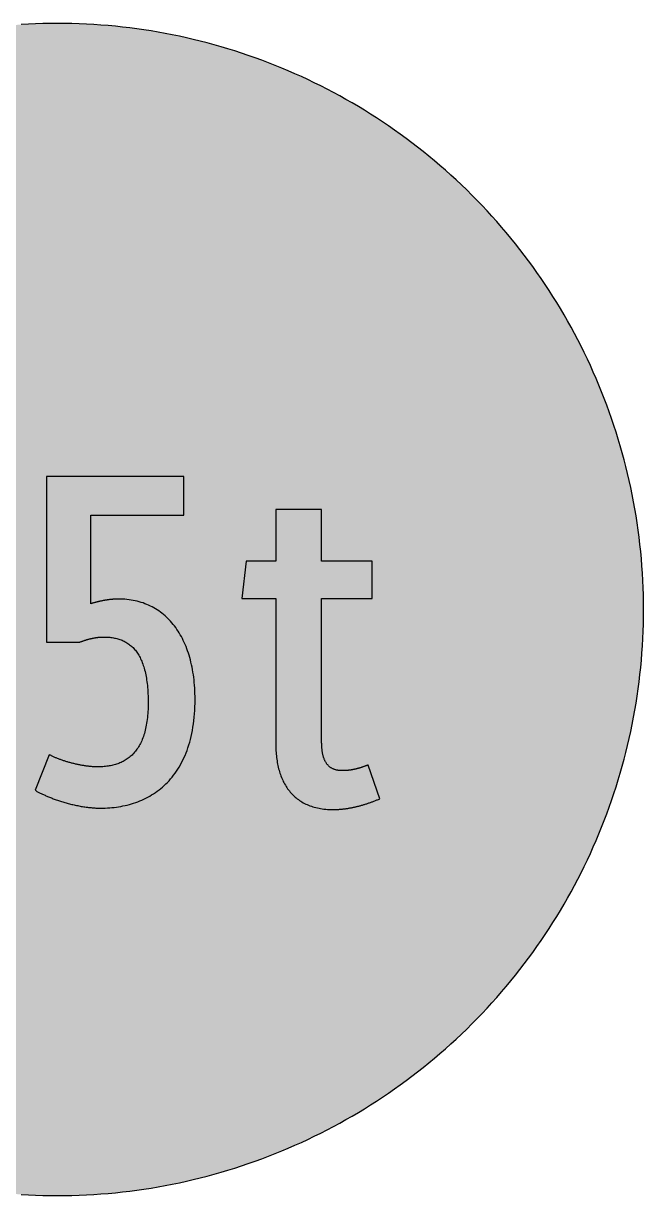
# Model space of a CAD drawing. Header units: millimetres. Extents: x 0 to 212, y 0 to 212.
# Drawn here: x 99.7 to 211.7, y 0.1 to 211.7 of the extents above; entities that cross this region are included whole.
import ezdxf

# ---------------------------------------------------------------- set-up
doc = ezdxf.new("R2010")
doc.units = ezdxf.units.MM

msp = doc.modelspace()

# ---------------------------------------------------------------- hatches: boundary and pattern name
for color, points in [(254, [(211.7189, 105.8869), (211.709, 107.2007), (211.6861, 108.5139), (211.6455, 109.8245), (211.5871, 111.1326), (211.5134, 112.4407), (211.4245, 113.7437), (211.3204, 115.0468), (211.201, 116.3447), (211.0638, 117.6426), (210.9114, 118.9355), (210.7413, 120.2258), (210.5584, 121.5136), (210.3577, 122.7988), (210.1418, 124.079), (209.9107, 125.3566), (209.6643, 126.6292), (209.4027, 127.8992), (209.1258, 129.1641), (208.8337, 130.4239), (208.5264, 131.6812), (208.2038, 132.936), (207.866, 134.1831), (207.5104, 135.4277), (207.1421, 136.6647), (206.7611, 137.8991), (206.3623, 139.1285), (205.9483, 140.3502), (205.5216, 141.5694), (205.0771, 142.781), (204.6199, 143.9901), (204.1474, 145.1915), (203.6623, 146.3853), (203.1619, 147.574), (202.6463, 148.7576), (202.1154, 149.9362), (201.5693, 151.1046), (201.0105, 152.2705), (200.439, 153.4262), (199.8523, 154.5768), (199.2503, 155.7198), (198.6356, 156.8577), (198.0057, 157.9855), (197.3605, 159.1081), (196.7052, 160.2232), (196.0321, 161.3281), (195.3489, 162.4279), (194.6504, 163.5176), (193.9366, 164.6022), (193.2102, 165.6766), (192.471, 166.7434), (191.7167, 167.8), (190.9521, 168.849), (190.1698, 169.8904), (189.3773, 170.9217), (188.5696, 171.9428), (187.7517, 172.9562), (186.9161, 173.9621), (186.0702, 174.9552), (185.2117, 175.9407), (184.338, 176.9161), (183.454, 177.8838), (182.5549, 178.8389), (181.643, 179.7837), (180.721, 180.7185), (179.7837, 181.643), (178.8389, 182.5549), (177.8838, 183.454), (176.9161, 184.338), (175.9407, 185.2117), (174.9552, 186.0702), (173.9621, 186.9161), (172.9562, 187.7492), (171.9428, 188.5696), (170.9217, 189.3773), (169.8904, 190.1698), (168.849, 190.9496), (167.8, 191.7167), (166.7408, 192.471), (165.6766, 193.2102), (164.6022, 193.9366), (163.5176, 194.6504), (162.4279, 195.3489), (161.3281, 196.0321), (160.2232, 196.7052), (159.1081, 197.3631), (157.9855, 198.0057), (156.8577, 198.6356), (155.7198, 199.2503), (154.5768, 199.8523), (153.4262, 200.439), (152.2705, 201.0131), (151.1046, 201.5719), (149.9362, 202.1154), (148.7576, 202.6463), (147.574, 203.1619), (146.3853, 203.6623), (145.1889, 204.15), (143.9875, 204.6199), (142.781, 205.0796), (141.5694, 205.5216), (140.3502, 205.9483), (139.1285, 206.3623), (137.8991, 206.7611), (136.6647, 207.1446), (135.4252, 207.5129), (134.1831, 207.866), (132.9334, 208.2038), (131.6812, 208.5264), (130.4239, 208.8337), (129.1641, 209.1284), (127.8966, 209.4052), (126.6292, 209.6668), (125.3541, 209.9132), (124.0765, 210.1444), (122.7963, 210.3603), (121.5136, 210.5584), (120.2258, 210.7438), (118.9355, 210.9114), (117.6401, 211.0638), (116.3447, 211.201), (115.0468, 211.3229), (113.7437, 211.4271), (112.4382, 211.516), (111.1326, 211.5896), (109.8245, 211.6455), (108.5113, 211.6861), (107.1982, 211.7115), (105.885, 211.7192), (104.5693, 211.7115), (103.2561, 211.6861), (101.9454, 211.6455), (100.6373, 211.5896), (99.3292, 211.516), (98.0262, 211.4271), (96.7232, 211.3229), (95.4253, 211.201), (94.1273, 211.0638), (92.8345, 210.9114), (91.5441, 210.7438), (90.2564, 210.5584), (88.9711, 210.3603), (87.691, 210.1444), (86.4133, 209.9132), (85.1408, 209.6668), (83.8708, 209.4052), (82.6059, 209.1284), (81.346, 208.8337), (80.0887, 208.5264), (78.834, 208.2038), (77.5868, 207.866), (76.3422, 207.5129), (75.1053, 207.1446), (73.8708, 206.7611), (72.6415, 206.3623), (71.4197, 205.9483), (70.2005, 205.5216), (68.9889, 205.0796), (67.7799, 204.6199), (66.5785, 204.15), (65.3847, 203.6623), (64.196, 203.1619), (63.0123, 202.6463), (61.8338, 202.1154), (60.6628, 201.5719), (59.4995, 201.0131), (58.3438, 200.439), (57.1932, 199.8523), (56.0502, 199.2503), (54.9123, 198.6356), (53.7845, 198.0057), (52.6618, 197.3631), (51.5468, 196.7052), (50.4419, 196.0321), (49.342, 195.3489), (48.2524, 194.6504), (47.1678, 193.9366), (46.0934, 193.2102), (45.0266, 192.471), (43.9699, 191.7167), (42.9209, 190.9496), (41.8795, 190.1698), (40.8483, 189.3773), (39.8272, 188.5696), (38.8137, 187.7492), (37.8079, 186.9161), (36.8148, 186.0702), (35.8292, 185.2117), (34.8539, 184.338), (33.8861, 183.454), (32.9311, 182.5549), (31.9862, 181.643), (31.049, 180.7185), (30.1269, 179.7837), (29.2151, 178.8389), (28.3159, 177.8838), (27.432, 176.9161), (26.5582, 175.9407), (25.6997, 174.9552), (24.8539, 173.9621), (24.0208, 172.9562), (23.2004, 171.9428), (22.3926, 170.9217), (21.6002, 169.8904), (20.8204, 168.849), (20.0533, 167.8), (19.2989, 166.7434), (18.5598, 165.6766), (17.8333, 164.6022), (17.1196, 163.5176), (16.4211, 162.4279), (15.7378, 161.3281), (15.0647, 160.2232), (14.4069, 159.1081), (13.7643, 157.9855), (13.1343, 156.8577), (12.5197, 155.7198), (11.9177, 154.5768), (11.3309, 153.4262), (10.7569, 152.2705), (10.1981, 151.1046), (9.6545, 149.9362), (9.1237, 148.7576), (8.6081, 147.574), (8.1077, 146.3853), (7.62, 145.1915), (7.1501, 143.9901), (6.6904, 142.781), (6.2484, 141.5694), (5.8217, 140.3502), (5.4077, 139.1285), (5.0089, 137.8991), (4.6253, 136.6647), (4.257, 135.4277), (3.904, 134.1831), (3.5662, 132.936), (3.2436, 131.6812), (2.9362, 130.4239), (2.6416, 129.1641), (2.3647, 127.8992), (2.1031, 126.6292), (1.8567, 125.3566), (1.6256, 124.079), (1.4097, 122.7988), (1.2116, 121.5136), (1.0262, 120.2258), (0.8585, 118.9355), (0.7061, 117.6426), (0.569, 116.3447), (0.447, 115.0468), (0.3429, 113.7437), (0.254, 112.4407), (0.1803, 111.1326), (0.1245, 109.8245), (0.0838, 108.5139), (0.0584, 107.2007), (0.0508, 105.885), (0.0584, 104.5718), (0.0838, 103.2586), (0.1245, 101.9454), (0.1803, 100.6373), (0.254, 99.3318), (0.3429, 98.0262), (0.447, 96.7232), (0.569, 95.4253), (0.7061, 94.1299), (0.8585, 92.8345), (1.0262, 91.5441), (1.2116, 90.2564), (1.4097, 88.9737), (1.6256, 87.6935), (1.8567, 86.4159), (2.1031, 85.1408), (2.3647, 83.8733), (2.6416, 82.6059), (2.9362, 81.346), (3.2436, 80.0887), (3.5662, 78.8365), (3.904, 77.5868), (4.257, 76.3448), (4.6253, 75.1053), (5.0089, 73.8708), (5.4077, 72.6415), (5.8217, 71.4197), (6.2484, 70.2005), (6.6904, 68.9889), (7.1501, 67.7824), (7.62, 66.581), (8.1077, 65.3847), (8.6081, 64.196), (9.1237, 63.0123), (9.6545, 61.8338), (10.1981, 60.6654), (10.7569, 59.4995), (11.3309, 58.3438), (11.9177, 57.1932), (12.5197, 56.0502), (13.1343, 54.9123), (13.7643, 53.7845), (14.4069, 52.6618), (15.0647, 51.5468), (15.7378, 50.4419), (16.4211, 49.342), (17.1196, 48.2524), (17.8333, 47.1678), (18.5598, 46.0934), (19.2989, 45.0291), (20.0533, 43.9699), (20.8204, 42.9209), (21.6002, 41.8795), (22.3926, 40.8483), (23.2004, 39.8272), (24.0208, 38.8137), (24.8539, 37.8079), (25.6997, 36.8148), (26.5582, 35.8292), (27.432, 34.8539), (28.3159, 33.8861), (29.2151, 32.9311), (30.1269, 31.9862), (31.049, 31.049), (31.9862, 30.1269), (32.9311, 29.2151), (33.8861, 28.3159), (34.8539, 27.432), (35.8292, 26.5582), (36.8148, 25.6997), (37.8079, 24.8539), (38.8137, 24.0182), (39.8272, 23.2004), (40.8483, 22.3926), (41.8795, 21.6002), (42.9209, 20.8178), (43.9699, 20.0533), (45.0266, 19.2989), (46.0934, 18.5598), (47.1678, 17.8333), (48.2524, 17.1196), (49.342, 16.4211), (50.4419, 15.7378), (51.5468, 15.0647), (52.6618, 14.4094), (53.7845, 13.7643), (54.9123, 13.1343), (56.0502, 12.5197), (57.1932, 11.9177), (58.3438, 11.3309), (59.4995, 10.7594), (60.6628, 10.2006), (61.8338, 9.6545), (63.0123, 9.1237), (64.196, 8.6081), (65.3847, 8.1077), (66.5785, 7.6225), (67.7799, 7.1501), (68.9889, 6.6929), (70.2005, 6.2484), (71.4197, 5.8217), (72.6415, 5.4077), (73.8708, 5.0089), (75.1053, 4.6279), (76.3422, 4.2596), (77.5868, 3.904), (78.834, 3.5662), (80.0887, 3.2436), (81.346, 2.9362), (82.6059, 2.6441), (83.8708, 2.3673), (85.1408, 2.1057), (86.4133, 1.8593), (87.691, 1.6281), (88.9711, 1.4122), (90.2564, 1.2116), (91.5441, 1.0287), (92.8345, 0.8585), (94.1273, 0.7061), (95.4253, 0.569), (96.7232, 0.4496), (98.0262, 0.3454), (99.3292, 0.2565), (100.6373, 0.1829), (101.9454, 0.1245), (103.2561, 0.0838), (104.5693, 0.061), (105.885, 0.0533), (107.1982, 0.061), (108.5113, 0.0838), (109.8245, 0.1245), (111.1326, 0.1829), (112.4382, 0.2565), (113.7437, 0.3454), (115.0468, 0.4496), (116.3447, 0.569), (117.6401, 0.7061), (118.9355, 0.8585), (120.2258, 1.0287), (121.5136, 1.2116), (122.7963, 1.4122), (124.0765, 1.6281), (125.3541, 1.8593), (126.6292, 2.1057), (127.8966, 2.3673), (129.1641, 2.6441), (130.4239, 2.9362), (131.6812, 3.2436), (132.9334, 3.5662), (134.1831, 3.904), (135.4252, 4.2596), (136.6647, 4.6279), (137.8991, 5.0089), (139.1285, 5.4077), (140.3502, 5.8217), (141.5694, 6.2484), (142.781, 6.6929), (143.9875, 7.1501), (145.1889, 7.6225), (146.3853, 8.1077), (147.574, 8.6081), (148.7576, 9.1237), (149.9362, 9.6545), (151.1046, 10.2006), (152.2705, 10.7594), (153.4262, 11.3309), (154.5768, 11.9177), (155.7198, 12.5197), (156.8577, 13.1343), (157.9855, 13.7643), (159.1081, 14.4094), (160.2232, 15.0647), (161.3281, 15.7378), (162.4279, 16.4211), (163.5176, 17.1196), (164.6022, 17.8333), (165.6766, 18.5598), (166.7408, 19.2989), (167.8, 20.0533), (168.849, 20.8178), (169.8904, 21.6002), (170.9217, 22.3926), (171.9428, 23.2004), (172.9562, 24.0182), (173.9621, 24.8539), (174.9552, 25.6997), (175.9407, 26.5582), (176.9161, 27.432), (177.8838, 28.3159), (178.8389, 29.2151), (179.7837, 30.1269), (180.721, 31.049), (181.643, 31.9862), (182.5549, 32.9311), (183.454, 33.8861), (184.338, 34.8539), (185.2117, 35.8292), (186.0702, 36.8148), (186.9161, 37.8079), (187.7517, 38.8137), (188.5696, 39.8272), (189.3773, 40.8483), (190.1698, 41.8795), (190.9521, 42.9209), (191.7167, 43.9699), (192.471, 45.0291), (193.2102, 46.0934), (193.9366, 47.1678), (194.6504, 48.2524), (195.3489, 49.342), (196.0321, 50.4419), (196.7052, 51.5468), (197.3605, 52.6618), (198.0057, 53.7845), (198.6356, 54.9123), (199.2503, 56.0502), (199.8523, 57.1932), (200.439, 58.3438), (201.0105, 59.4995), (201.5693, 60.6654), (202.1154, 61.8338), (202.6463, 63.0123), (203.1619, 64.196), (203.6623, 65.3847), (204.1474, 66.581), (204.6199, 67.7824), (205.0771, 68.9889), (205.5216, 70.2005), (205.9483, 71.4197), (206.3623, 72.6415), (206.7611, 73.8708), (207.1421, 75.1053), (207.5104, 76.3448), (207.866, 77.5868), (208.2038, 78.8365), (208.5264, 80.0887), (208.8337, 81.346), (209.1258, 82.6059), (209.4027, 83.8733), (209.6643, 85.1408), (209.9107, 86.4159), (210.1418, 87.6935), (210.3577, 88.9737), (210.5584, 90.2564), (210.7413, 91.5441), (210.9114, 92.8345), (211.0638, 94.1299), (211.201, 95.4253), (211.3204, 96.7232), (211.4245, 98.0262), (211.5134, 99.3318), (211.5871, 100.6373), (211.6455, 101.9454), (211.6861, 103.2586), (211.709, 104.5718), (211.7166, 105.885)]), (59, [(128.7046, 122.9332), (128.7046, 129.8758), (103.8973, 129.8758), (103.8973, 99.9874), (109.9083, 99.9874), (109.9871, 100.0176), (110.0658, 100.0481), (110.1446, 100.0785), (110.2233, 100.109), (110.2995, 100.137), (110.3782, 100.1649), (110.457, 100.1928), (110.5332, 100.2208), (110.6119, 100.2487), (110.6881, 100.2741), (110.7643, 100.2995), (110.8405, 100.3249), (110.9167, 100.3478), (110.9904, 100.3732), (111.0666, 100.396), (111.1402, 100.4189), (111.2164, 100.4392), (111.2901, 100.4621), (111.3638, 100.4824), (111.4374, 100.5027), (111.5111, 100.523), (111.5822, 100.5408), (111.6559, 100.5611), (111.727, 100.5789), (111.7981, 100.5967), (111.8692, 100.6145), (111.9403, 100.6297), (112.0115, 100.6475), (112.08, 100.6627), (112.1512, 100.678), (112.2197, 100.6932), (112.2883, 100.7059), (112.3569, 100.7212), (112.4229, 100.7339), (112.4915, 100.7466), (112.5576, 100.7567), (112.6236, 100.7694), (112.6896, 100.7796), (112.7557, 100.7923), (112.8217, 100.8024), (112.8852, 100.8126), (112.9487, 100.8202), (113.0122, 100.8304), (113.0757, 100.838), (113.1392, 100.8456), (113.2002, 100.8532), (113.2611, 100.8609), (113.3246, 100.8685), (113.3831, 100.8736), (113.444, 100.8786), (113.5024, 100.8863), (113.5634, 100.8888), (113.6193, 100.8939), (113.6777, 100.899), (113.7361, 100.9015), (113.792, 100.9066), (113.8479, 100.9091), (113.9038, 100.9117), (113.9596, 100.9142), (114.013, 100.9142), (114.0663, 100.9167), (114.1197, 100.9167), (114.173, 100.9167), (114.2238, 100.9167), (114.4524, 100.9167), (114.6785, 100.9091), (114.902, 100.899), (115.123, 100.8837), (115.3414, 100.8634), (115.5573, 100.8405), (115.7707, 100.8101), (115.9789, 100.777), (116.1872, 100.7389), (116.3904, 100.6958), (116.5911, 100.6475), (116.7892, 100.5942), (116.9848, 100.5357), (117.1778, 100.4697), (117.3658, 100.4011), (117.5537, 100.3275), (117.7366, 100.2487), (117.917, 100.1624), (118.0922, 100.0735), (118.2649, 99.9769), (118.4377, 99.8753), (118.6028, 99.7661), (118.7679, 99.6544), (118.9279, 99.5324), (119.0854, 99.408), (119.2378, 99.2759), (119.3876, 99.1387), (119.5349, 98.9965), (119.6797, 98.8441), (119.8194, 98.6892), (119.954, 98.5266), (120.0887, 98.3564), (120.2182, 98.1812), (120.3427, 97.9983), (120.4646, 97.8078), (120.5814, 97.6122), (120.6983, 97.409), (120.8075, 97.2007), (120.9142, 96.9823), (121.0183, 96.7588), (121.1174, 96.5276), (121.2113, 96.2889), (121.3053, 96.0425), (121.3917, 95.791), (121.4755, 95.5294), (121.5542, 95.2627), (121.6304, 94.9858), (121.7016, 94.7039), (121.7701, 94.4118), (121.8336, 94.1121), (121.8921, 93.8073), (121.9454, 93.4923), (121.9962, 93.1672), (122.0445, 92.837), (122.0851, 92.4992), (122.1232, 92.1512), (122.1562, 91.7956), (122.1867, 91.4298), (122.2121, 91.059), (122.2324, 90.678), (122.2477, 90.2868), (122.2578, 89.8881), (122.2654, 89.4817), (122.268, 89.0651), (122.2654, 88.6536), (122.2578, 88.2498), (122.2426, 87.8561), (122.2223, 87.47), (122.1969, 87.0941), (122.1664, 86.7258), (122.1308, 86.3651), (122.0902, 86.0146), (122.0445, 85.6717), (121.9937, 85.3364), (121.9352, 85.0113), (121.8743, 84.6938), (121.8082, 84.3839), (121.7346, 84.0816), (121.6584, 83.787), (121.5771, 83.5025), (121.4907, 83.2231), (121.3993, 82.9539), (121.3053, 82.6897), (121.2037, 82.4357), (121.0996, 82.1868), (120.9904, 81.9455), (120.8761, 81.7143), (120.7592, 81.4883), (120.6373, 81.2698), (120.5103, 81.0565), (120.3782, 80.8533), (120.2436, 80.6552), (120.1064, 80.4647), (119.9617, 80.2792), (119.8143, 80.1014), (119.6645, 79.9313), (119.5095, 79.7662), (119.3521, 79.6087), (119.1895, 79.4563), (119.0244, 79.3115), (118.8542, 79.1718), (118.6815, 79.0397), (118.5037, 78.9127), (118.3234, 78.7908), (118.1405, 78.6765), (117.9551, 78.5673), (117.7646, 78.4631), (117.5715, 78.3641), (117.3734, 78.2726), (117.1753, 78.1863), (116.9721, 78.1025), (116.7663, 78.0263), (116.5581, 77.9551), (116.3472, 77.8891), (116.1339, 77.8281), (115.918, 77.7723), (115.697, 77.7215), (115.476, 77.6757), (115.25, 77.6351), (115.0239, 77.5995), (114.7953, 77.5665), (114.5616, 77.5386), (114.3279, 77.5157), (114.0917, 77.4979), (113.853, 77.4827), (113.6117, 77.4725), (113.3678, 77.4675), (113.124, 77.4649), (112.9944, 77.4649), (112.8649, 77.4675), (112.7354, 77.4725), (112.6033, 77.4776), (112.4687, 77.4827), (112.334, 77.4903), (112.1994, 77.5005), (112.0623, 77.5106), (111.9226, 77.5233), (111.7829, 77.536), (111.6432, 77.5513), (111.5009, 77.5665), (111.3587, 77.5843), (111.2164, 77.6021), (111.0717, 77.6224), (110.9269, 77.6427), (110.7821, 77.663), (110.6373, 77.6884), (110.49, 77.7113), (110.3427, 77.7367), (110.1979, 77.7621), (110.0506, 77.79), (109.9007, 77.8205), (109.7534, 77.8485), (109.6061, 77.8789), (109.4588, 77.912), (109.3114, 77.945), (109.1616, 77.978), (109.0143, 78.0136), (108.8669, 78.0466), (108.7196, 78.0847), (108.5723, 78.1202), (108.4275, 78.1609), (108.2802, 78.199), (108.1354, 78.2396), (107.9881, 78.2803), (107.8459, 78.3209), (107.7011, 78.3615), (107.5588, 78.4047), (107.4166, 78.4504), (107.2744, 78.4936), (107.1347, 78.5393), (106.995, 78.5851), (106.8553, 78.6308), (106.7181, 78.679), (106.5809, 78.7248), (106.4463, 78.773), (106.3142, 78.8238), (106.1822, 78.8721), (106.0501, 78.9229), (105.9205, 78.9737), (105.7935, 79.0245), (105.6665, 79.0753), (105.5421, 79.1261), (105.4202, 79.1794), (105.2982, 79.2328), (105.1789, 79.2861), (105.062, 79.3394), (104.9477, 79.3928), (104.8334, 79.4461), (104.7242, 79.502), (104.615, 79.5553), (104.5083, 79.6112), (104.4042, 79.6671), (101.8646, 73.2328), (101.9658, 73.1723), (102.0699, 73.1114), (102.1791, 73.0479), (102.2934, 72.9869), (102.4128, 72.9234), (102.5347, 72.8599), (102.6592, 72.7939), (102.7887, 72.7278), (102.9233, 72.6643), (103.0605, 72.5957), (103.2002, 72.5297), (103.345, 72.4637), (103.4923, 72.3951), (103.6422, 72.329), (103.7971, 72.2605), (103.9546, 72.1944), (104.1146, 72.1258), (104.2772, 72.0573), (104.4423, 71.9912), (104.6124, 71.9226), (104.7852, 71.8566), (104.9604, 71.788), (105.1357, 71.722), (105.316, 71.6559), (105.4989, 71.5899), (105.6843, 71.5239), (105.8697, 71.4604), (106.0602, 71.3969), (106.2507, 71.3334), (106.4438, 71.2699), (106.6394, 71.2089), (106.8375, 71.1479), (107.0381, 71.087), (107.2388, 71.0286), (107.442, 70.9701), (107.6452, 70.9143), (107.8509, 70.8584), (108.0592, 70.8025), (108.2675, 70.7492), (108.4783, 70.6984), (108.6891, 70.6476), (108.9025, 70.5993), (109.1159, 70.551), (109.3318, 70.5053), (109.5477, 70.4621), (109.7636, 70.419), (109.9795, 70.3783), (110.1979, 70.3402), (110.4163, 70.3021), (110.6348, 70.2666), (110.8558, 70.2335), (111.0767, 70.2031), (111.2952, 70.1751), (111.5162, 70.1472), (111.7371, 70.1243), (111.9581, 70.1015), (112.1791, 70.0811), (112.4001, 70.0634), (112.6211, 70.0507), (112.8395, 70.038), (113.0605, 70.0278), (113.2789, 70.0202), (113.4999, 70.0176), (113.7183, 70.0151), (114.1222, 70.0202), (114.5261, 70.0303), (114.9299, 70.0481), (115.3312, 70.0761), (115.7326, 70.1091), (116.1339, 70.1523), (116.5301, 70.2031), (116.9289, 70.2615), (117.3226, 70.3301), (117.7163, 70.4037), (118.1075, 70.4875), (118.4935, 70.579), (118.8796, 70.6806), (119.2632, 70.7898), (119.6442, 70.9092), (120.0201, 71.0362), (120.3935, 71.1733), (120.7618, 71.3181), (121.1301, 71.4731), (121.4907, 71.6382), (121.8489, 71.8109), (122.2019, 71.9938), (122.5525, 72.1868), (122.8979, 72.39), (123.2357, 72.6034), (123.571, 72.8243), (123.9012, 73.058), (124.2263, 73.3019), (124.5438, 73.5533), (124.8562, 73.8175), (125.1636, 74.0918), (125.4633, 74.3763), (125.7579, 74.6709), (126.0475, 74.9757), (126.3269, 75.2932), (126.6012, 75.6209), (126.8705, 75.9587), (127.1295, 76.3092), (127.3835, 76.6699), (127.6274, 77.0433), (127.8636, 77.4268), (128.0947, 77.8231), (128.3157, 78.2295), (128.5265, 78.6486), (128.7323, 79.0804), (128.9253, 79.5223), (129.1133, 79.977), (129.2911, 80.4443), (129.4587, 80.9244), (129.6162, 81.4172), (129.7661, 81.9201), (129.9032, 82.4382), (130.0328, 82.9666), (130.1521, 83.5101), (130.2588, 84.0638), (130.3579, 84.6328), (130.4442, 85.2145), (130.5204, 85.8088), (130.5839, 86.4159), (130.6373, 87.0382), (130.6805, 87.6732), (130.7109, 88.3209), (130.7287, 88.9813), (130.7338, 89.6569), (130.7313, 90.1776), (130.7186, 90.6932), (130.7008, 91.2012), (130.6728, 91.7042), (130.6398, 92.1995), (130.5966, 92.6871), (130.5484, 93.1697), (130.4925, 93.6447), (130.429, 94.1146), (130.3579, 94.5769), (130.2791, 95.0316), (130.1928, 95.4811), (130.1013, 95.9206), (129.9997, 96.3549), (129.8931, 96.7842), (129.7788, 97.2033), (129.6594, 97.6173), (129.5298, 98.0237), (129.3952, 98.4199), (129.253, 98.8111), (129.1057, 99.1972), (128.9507, 99.5731), (128.7882, 99.9414), (128.618, 100.3021), (128.4427, 100.6551), (128.2598, 101.0006), (128.0719, 101.3384), (127.8763, 101.6686), (127.6756, 101.9912), (127.4674, 102.3036), (127.2515, 102.6109), (127.0305, 102.9081), (126.8044, 103.1977), (126.5707, 103.4796), (126.3294, 103.7514), (126.0831, 104.0155), (125.8316, 104.2721), (125.5725, 104.521), (125.3084, 104.7598), (125.0391, 104.9909), (124.7623, 105.2119), (124.4803, 105.4252), (124.1908, 105.6284), (123.8961, 105.824), (123.5964, 106.012), (123.2916, 106.1898), (122.9792, 106.3574), (122.6617, 106.5174), (122.3391, 106.6673), (122.0114, 106.807), (121.6762, 106.9391), (121.3383, 107.061), (120.9929, 107.1753), (120.6424, 107.2769), (120.2868, 107.3709), (119.9261, 107.4572), (119.5603, 107.5309), (119.187, 107.5944), (118.811, 107.6503), (118.4275, 107.696), (118.0414, 107.7316), (117.6503, 107.757), (117.2515, 107.7722), (116.8502, 107.7773), (116.7841, 107.7747), (116.7206, 107.7747), (116.6546, 107.7747), (116.5885, 107.7722), (116.52, 107.7697), (116.4514, 107.7671), (116.3828, 107.7646), (116.3117, 107.7595), (116.2406, 107.757), (116.1694, 107.7519), (116.0958, 107.7468), (116.0247, 107.7417), (115.951, 107.7366), (115.8748, 107.729), (115.8011, 107.7214), (115.7249, 107.7163), (115.6487, 107.7087), (115.5725, 107.6985), (115.4938, 107.6909), (115.4176, 107.6833), (115.3389, 107.6731), (115.2601, 107.663), (115.1814, 107.6528), (115.1026, 107.6427), (115.0214, 107.63), (114.9426, 107.6198), (114.8613, 107.6071), (114.7826, 107.5969), (114.7013, 107.5842), (114.62, 107.569), (114.5388, 107.5563), (114.4575, 107.5436), (114.3762, 107.5284), (114.2949, 107.5157), (114.2136, 107.5004), (114.1324, 107.4852), (114.0485, 107.4699), (113.9673, 107.4522), (113.886, 107.4369), (113.8047, 107.4191), (113.7234, 107.4039), (113.6421, 107.3861), (113.5609, 107.3683), (113.4796, 107.3506), (113.3983, 107.3328), (113.3196, 107.315), (113.2383, 107.2947), (113.157, 107.2769), (113.0783, 107.2566), (112.9995, 107.2363), (112.9208, 107.2159), (112.842, 107.1956), (112.7633, 107.1753), (112.6846, 107.155), (112.6084, 107.1321), (112.5322, 107.1118), (112.456, 107.0889), (112.3798, 107.0661), (112.3036, 107.0458), (112.2299, 107.0229), (112.1562, 107), (112.0826, 106.9772), (112.0089, 106.9518), (111.9378, 106.9289), (111.9396, 122.9332)]), (59, [(145.2989, 81.6155), (145.3007, 81.2952), (145.3058, 80.9777), (145.3185, 80.6628), (145.3337, 80.3504), (145.3566, 80.043), (145.382, 79.7357), (145.4125, 79.4334), (145.4455, 79.1362), (145.4861, 78.8391), (145.5318, 78.547), (145.5801, 78.2599), (145.6334, 77.9729), (145.6944, 77.691), (145.7579, 77.4141), (145.8265, 77.1398), (145.9001, 76.868), (145.9789, 76.6013), (146.0627, 76.3397), (146.1491, 76.0806), (146.243, 75.8266), (146.3421, 75.5752), (146.4462, 75.3288), (146.5555, 75.0875), (146.6672, 74.8487), (146.7866, 74.6176), (146.9111, 74.389), (147.0406, 74.1629), (147.1752, 73.9445), (147.3149, 73.7286), (147.4572, 73.5203), (147.607, 73.3146), (147.7645, 73.1164), (147.9245, 72.9209), (148.0896, 72.7304), (148.2598, 72.5449), (148.4376, 72.3671), (148.6179, 72.1919), (148.8059, 72.0242), (148.9989, 71.8591), (149.1945, 71.7017), (149.4003, 71.5493), (149.6085, 71.4045), (149.8219, 71.2622), (150.0429, 71.1276), (150.2664, 70.9981), (150.4975, 70.8762), (150.7338, 70.7593), (150.9776, 70.6476), (151.224, 70.5434), (151.478, 70.4444), (151.7371, 70.3529), (152.0012, 70.2666), (152.2705, 70.1878), (152.5473, 70.1142), (152.8293, 70.0481), (153.1163, 69.9872), (153.4084, 69.9364), (153.7081, 69.8881), (154.0129, 69.85), (154.3253, 69.817), (154.6403, 69.7916), (154.9629, 69.7738), (155.2905, 69.7636), (155.6258, 69.7611), (155.7604, 69.7611), (155.895, 69.7636), (156.0297, 69.7662), (156.1643, 69.7687), (156.2989, 69.7738), (156.4335, 69.7789), (156.5681, 69.7865), (156.7028, 69.7941), (156.8374, 69.8043), (156.9695, 69.8144), (157.1041, 69.8271), (157.2387, 69.8373), (157.3708, 69.8525), (157.5054, 69.8652), (157.6375, 69.8805), (157.7721, 69.8983), (157.9042, 69.916), (158.0363, 69.9338), (158.1709, 69.9516), (158.303, 69.9719), (158.435, 69.9948), (158.5697, 70.0176), (158.7017, 70.0405), (158.8338, 70.0634), (158.9659, 70.0888), (159.098, 70.1142), (159.2326, 70.1421), (159.3647, 70.17), (159.4968, 70.198), (159.6288, 70.2285), (159.7609, 70.2589), (159.893, 70.2894), (160.0251, 70.3224), (160.1546, 70.3555), (160.2867, 70.3885), (160.4188, 70.424), (160.5509, 70.4596), (160.6829, 70.4952), (160.815, 70.5333), (160.9446, 70.5714), (161.0766, 70.6095), (161.2087, 70.6501), (161.3408, 70.6882), (161.4703, 70.7314), (161.6024, 70.772), (161.7345, 70.8152), (161.864, 70.8584), (161.9961, 70.9041), (162.1282, 70.9473), (162.2577, 70.993), (162.3898, 71.0413), (162.5219, 71.087), (162.6514, 71.1352), (162.7835, 71.1835), (162.9131, 71.2343), (163.0451, 71.2826), (163.1772, 71.3334), (163.3068, 71.3867), (163.4388, 71.4375), (163.5684, 71.4908), (163.7005, 71.5442), (163.83, 71.5975), (163.9621, 71.6534), (164.0916, 71.7067), (161.9772, 77.8051), (161.8844, 77.7697), (161.7955, 77.7342), (161.7066, 77.7011), (161.6177, 77.6681), (161.5313, 77.6351), (161.4449, 77.6021), (161.3611, 77.5716), (161.2748, 77.5411), (161.1935, 77.5106), (161.1097, 77.4827), (161.0284, 77.4548), (160.9471, 77.4268), (160.8658, 77.4014), (160.7871, 77.3735), (160.7083, 77.3481), (160.6296, 77.3227), (160.5509, 77.2998), (160.4747, 77.277), (160.3985, 77.2541), (160.3223, 77.2312), (160.2486, 77.2084), (160.1749, 77.1881), (160.1013, 77.1677), (160.0276, 77.1474), (159.954, 77.1296), (159.8828, 77.1093), (159.8092, 77.0915), (159.7381, 77.0738), (159.6669, 77.0585), (159.5984, 77.0407), (159.5272, 77.0255), (159.4587, 77.0103), (159.3875, 76.995), (159.319, 76.9823), (159.2504, 76.9671), (159.1818, 76.9544), (159.1158, 76.9417), (159.0472, 76.9315), (158.9786, 76.9188), (158.9126, 76.9087), (158.8465, 76.8985), (158.7779, 76.8883), (158.7119, 76.8782), (158.6459, 76.8706), (158.5798, 76.8629), (158.5138, 76.8553), (158.4477, 76.8477), (158.3817, 76.8401), (158.3157, 76.8325), (158.2496, 76.8274), (158.1836, 76.8223), (158.1175, 76.8172), (158.0515, 76.8121), (157.9855, 76.8071), (157.9194, 76.8045), (157.8534, 76.7994), (157.7873, 76.7969), (157.7213, 76.7944), (157.6553, 76.7918), (157.5867, 76.7918), (157.5206, 76.7893), (157.4546, 76.7893), (157.386, 76.7893), (157.32, 76.7893), (157.193, 76.7893), (157.0711, 76.7944), (156.9491, 76.7994), (156.8323, 76.8096), (156.7155, 76.8223), (156.6012, 76.8375), (156.4894, 76.8553), (156.3827, 76.8756), (156.276, 76.8985), (156.1719, 76.9239), (156.0703, 76.9518), (155.9687, 76.9823), (155.8722, 77.0153), (155.7782, 77.0509), (155.6842, 77.089), (155.5953, 77.1296), (155.5064, 77.1754), (155.4201, 77.2211), (155.3362, 77.2693), (155.255, 77.3201), (155.1762, 77.3735), (155.0975, 77.4319), (155.0238, 77.4903), (154.9502, 77.5513), (154.879, 77.6148), (154.8105, 77.6808), (154.7444, 77.7494), (154.6809, 77.8231), (154.6174, 77.8967), (154.5565, 77.9729), (154.498, 78.0517), (154.4422, 78.1329), (154.3863, 78.2142), (154.3355, 78.3006), (154.2847, 78.3895), (154.2339, 78.4809), (154.1882, 78.5724), (154.1424, 78.6689), (154.0993, 78.7679), (154.0586, 78.867), (154.0205, 78.9686), (153.9824, 79.0753), (153.9469, 79.182), (153.9138, 79.2912), (153.8808, 79.4029), (153.8503, 79.5172), (153.8224, 79.6341), (153.797, 79.7509), (153.7716, 79.8728), (153.7487, 79.9973), (153.7259, 80.1218), (153.7056, 80.2488), (153.6878, 80.3783), (153.6725, 80.5104), (153.6573, 80.645), (153.6446, 80.7822), (153.6319, 80.9219), (153.6217, 81.0616), (153.6141, 81.2038), (153.6065, 81.3486), (153.6014, 81.4959), (153.5989, 81.6458), (153.5963, 81.7982), (153.5938, 81.9506), (153.5963, 107.8615), (162.741, 107.8615), (162.741, 114.6344), (153.5963, 114.6344), (153.5963, 123.9488), (145.2989, 123.9488), (145.2989, 114.6344), (139.9646, 114.6344), (139.2026, 107.8615), (145.2989, 107.8615)])]:
    msp.add_hatch(color=color).paths.add_polyline_path(points)

# ---------------------------------------------------------------- linework, layer by layer
at = {"color": 254}
for points in [[(211.7189, 105.8869), (211.709, 107.2007), (211.6861, 108.5139), (211.6455, 109.8245), (211.5871, 111.1326), (211.5134, 112.4407), (211.4245, 113.7437), (211.3204, 115.0468), (211.201, 116.3447), (211.0638, 117.6426), (210.9114, 118.9355), (210.7413, 120.2258), (210.5584, 121.5136), (210.3577, 122.7988), (210.1418, 124.079), (209.9107, 125.3566), (209.6643, 126.6292), (209.4027, 127.8992), (209.1258, 129.1641), (208.8337, 130.4239), (208.5264, 131.6812), (208.2038, 132.936), (207.866, 134.1831), (207.5104, 135.4277), (207.1421, 136.6647), (206.7611, 137.8991), (206.3623, 139.1285), (205.9483, 140.3502), (205.5216, 141.5694), (205.0771, 142.781), (204.6199, 143.9901), (204.1474, 145.1915), (203.6623, 146.3853), (203.1619, 147.574), (202.6463, 148.7576), (202.1154, 149.9362), (201.5693, 151.1046), (201.0105, 152.2705), (200.439, 153.4262), (199.8523, 154.5768), (199.2503, 155.7198), (198.6356, 156.8577), (198.0057, 157.9855), (197.3605, 159.1081), (196.7052, 160.2232), (196.0321, 161.3281), (195.3489, 162.4279), (194.6504, 163.5176), (193.9366, 164.6022), (193.2102, 165.6766), (192.471, 166.7434), (191.7167, 167.8), (190.9521, 168.849), (190.1698, 169.8904), (189.3773, 170.9217), (188.5696, 171.9428), (187.7517, 172.9562), (186.9161, 173.9621), (186.0702, 174.9552), (185.2117, 175.9407), (184.338, 176.9161), (183.454, 177.8838), (182.5549, 178.8389), (181.643, 179.7837), (180.721, 180.7185), (179.7837, 181.643), (178.8389, 182.5549), (177.8838, 183.454), (176.9161, 184.338), (175.9407, 185.2117), (174.9552, 186.0702), (173.9621, 186.9161), (172.9562, 187.7492), (171.9428, 188.5696), (170.9217, 189.3773), (169.8904, 190.1698), (168.849, 190.9496), (167.8, 191.7167), (166.7408, 192.471), (165.6766, 193.2102), (164.6022, 193.9366), (163.5176, 194.6504), (162.4279, 195.3489), (161.3281, 196.0321), (160.2232, 196.7052), (159.1081, 197.3631), (157.9855, 198.0057), (156.8577, 198.6356), (155.7198, 199.2503), (154.5768, 199.8523), (153.4262, 200.439), (152.2705, 201.0131), (151.1046, 201.5719), (149.9362, 202.1154), (148.7576, 202.6463), (147.574, 203.1619), (146.3853, 203.6623), (145.1889, 204.15), (143.9875, 204.6199), (142.781, 205.0796), (141.5694, 205.5216), (140.3502, 205.9483), (139.1285, 206.3623), (137.8991, 206.7611), (136.6647, 207.1446), (135.4252, 207.5129), (134.1831, 207.866), (132.9334, 208.2038), (131.6812, 208.5264), (130.4239, 208.8337), (129.1641, 209.1284), (127.8966, 209.4052), (126.6292, 209.6668), (125.3541, 209.9132), (124.0765, 210.1444), (122.7963, 210.3603), (121.5136, 210.5584), (120.2258, 210.7438), (118.9355, 210.9114), (117.6401, 211.0638), (116.3447, 211.201), (115.0468, 211.3229), (113.7437, 211.4271), (112.4382, 211.516), (111.1326, 211.5896), (109.8245, 211.6455), (108.5113, 211.6861), (107.1982, 211.7115), (105.885, 211.7192), (104.5693, 211.7115), (103.2561, 211.6861), (101.9454, 211.6455), (100.6373, 211.5896), (99.3292, 211.516)], [(99.3292, 0.2565), (100.6373, 0.1829), (101.9454, 0.1245), (103.2561, 0.0838), (104.5693, 0.061), (105.885, 0.0533), (107.1982, 0.061), (108.5113, 0.0838), (109.8245, 0.1245), (111.1326, 0.1829), (112.4382, 0.2565), (113.7437, 0.3454), (115.0468, 0.4496), (116.3447, 0.569), (117.6401, 0.7061), (118.9355, 0.8585), (120.2258, 1.0287), (121.5136, 1.2116), (122.7963, 1.4122), (124.0765, 1.6281), (125.3541, 1.8593), (126.6292, 2.1057), (127.8966, 2.3673), (129.1641, 2.6441), (130.4239, 2.9362), (131.6812, 3.2436), (132.9334, 3.5662), (134.1831, 3.904), (135.4252, 4.2596), (136.6647, 4.6279), (137.8991, 5.0089), (139.1285, 5.4077), (140.3502, 5.8217), (141.5694, 6.2484), (142.781, 6.6929), (143.9875, 7.1501), (145.1889, 7.6225), (146.3853, 8.1077), (147.574, 8.6081), (148.7576, 9.1237), (149.9362, 9.6545), (151.1046, 10.2006), (152.2705, 10.7594), (153.4262, 11.3309), (154.5768, 11.9177), (155.7198, 12.5197), (156.8577, 13.1343), (157.9855, 13.7643), (159.1081, 14.4094), (160.2232, 15.0647), (161.3281, 15.7378), (162.4279, 16.4211), (163.5176, 17.1196), (164.6022, 17.8333), (165.6766, 18.5598), (166.7408, 19.2989), (167.8, 20.0533), (168.849, 20.8178), (169.8904, 21.6002), (170.9217, 22.3926), (171.9428, 23.2004), (172.9562, 24.0182), (173.9621, 24.8539), (174.9552, 25.6997), (175.9407, 26.5582), (176.9161, 27.432), (177.8838, 28.3159), (178.8389, 29.2151), (179.7837, 30.1269), (180.721, 31.049), (181.643, 31.9862), (182.5549, 32.9311), (183.454, 33.8861), (184.338, 34.8539), (185.2117, 35.8292), (186.0702, 36.8148), (186.9161, 37.8079), (187.7517, 38.8137), (188.5696, 39.8272), (189.3773, 40.8483), (190.1698, 41.8795), (190.9521, 42.9209), (191.7167, 43.9699), (192.471, 45.0291), (193.2102, 46.0934), (193.9366, 47.1678), (194.6504, 48.2524), (195.3489, 49.342), (196.0321, 50.4419), (196.7052, 51.5468), (197.3605, 52.6618), (198.0057, 53.7845), (198.6356, 54.9123), (199.2503, 56.0502), (199.8523, 57.1932), (200.439, 58.3438), (201.0105, 59.4995), (201.5693, 60.6654), (202.1154, 61.8338), (202.6463, 63.0123), (203.1619, 64.196), (203.6623, 65.3847), (204.1474, 66.581), (204.6199, 67.7824), (205.0771, 68.9889), (205.5216, 70.2005), (205.9483, 71.4197), (206.3623, 72.6415), (206.7611, 73.8708), (207.1421, 75.1053), (207.5104, 76.3448), (207.866, 77.5868), (208.2038, 78.8365), (208.5264, 80.0887), (208.8337, 81.346), (209.1258, 82.6059), (209.4027, 83.8733), (209.6643, 85.1408), (209.9107, 86.4159), (210.1418, 87.6935), (210.3577, 88.9737), (210.5584, 90.2564), (210.7413, 91.5441), (210.9114, 92.8345), (211.0638, 94.1299), (211.201, 95.4253), (211.3204, 96.7232), (211.4245, 98.0262), (211.5134, 99.3318), (211.5871, 100.6373), (211.6455, 101.9454), (211.6861, 103.2586), (211.709, 104.5718), (211.7166, 105.885), (211.7189, 105.8869)]]:
    msp.add_lwpolyline(points, dxfattribs=at)
at = {"color": 59}
for points in [[(128.7046, 122.9332), (128.7046, 129.8758), (103.8973, 129.8758), (103.8973, 99.9874), (109.9083, 99.9874), (109.9871, 100.0176), (110.0658, 100.0481), (110.1446, 100.0785), (110.2233, 100.109), (110.2995, 100.137), (110.3782, 100.1649), (110.457, 100.1928), (110.5332, 100.2208), (110.6119, 100.2487), (110.6881, 100.2741), (110.7643, 100.2995), (110.8405, 100.3249), (110.9167, 100.3478), (110.9904, 100.3732), (111.0666, 100.396), (111.1402, 100.4189), (111.2164, 100.4392), (111.2901, 100.4621), (111.3638, 100.4824), (111.4374, 100.5027), (111.5111, 100.523), (111.5822, 100.5408), (111.6559, 100.5611), (111.727, 100.5789), (111.7981, 100.5967), (111.8692, 100.6145), (111.9403, 100.6297), (112.0115, 100.6475), (112.08, 100.6627), (112.1512, 100.678), (112.2197, 100.6932), (112.2883, 100.7059), (112.3569, 100.7212), (112.4229, 100.7339), (112.4915, 100.7466), (112.5576, 100.7567), (112.6236, 100.7694), (112.6896, 100.7796), (112.7557, 100.7923), (112.8217, 100.8024), (112.8852, 100.8126), (112.9487, 100.8202), (113.0122, 100.8304), (113.0757, 100.838), (113.1392, 100.8456), (113.2002, 100.8532), (113.2611, 100.8609), (113.3246, 100.8685), (113.3831, 100.8736), (113.444, 100.8786), (113.5024, 100.8863), (113.5634, 100.8888), (113.6193, 100.8939), (113.6777, 100.899), (113.7361, 100.9015), (113.792, 100.9066), (113.8479, 100.9091), (113.9038, 100.9117), (113.9596, 100.9142), (114.013, 100.9142), (114.0663, 100.9167), (114.1197, 100.9167), (114.173, 100.9167), (114.2238, 100.9167), (114.4524, 100.9167), (114.6785, 100.9091), (114.902, 100.899), (115.123, 100.8837), (115.3414, 100.8634), (115.5573, 100.8405), (115.7707, 100.8101), (115.9789, 100.777), (116.1872, 100.7389), (116.3904, 100.6958), (116.5911, 100.6475), (116.7892, 100.5942), (116.9848, 100.5357), (117.1778, 100.4697), (117.3658, 100.4011), (117.5537, 100.3275), (117.7366, 100.2487), (117.917, 100.1624), (118.0922, 100.0735), (118.2649, 99.9769), (118.4377, 99.8753), (118.6028, 99.7661), (118.7679, 99.6544), (118.9279, 99.5324), (119.0854, 99.408), (119.2378, 99.2759), (119.3876, 99.1387), (119.5349, 98.9965), (119.6797, 98.8441), (119.8194, 98.6892), (119.954, 98.5266), (120.0887, 98.3564), (120.2182, 98.1812), (120.3427, 97.9983), (120.4646, 97.8078), (120.5814, 97.6122), (120.6983, 97.409), (120.8075, 97.2007), (120.9142, 96.9823), (121.0183, 96.7588), (121.1174, 96.5276), (121.2113, 96.2889), (121.3053, 96.0425), (121.3917, 95.791), (121.4755, 95.5294), (121.5542, 95.2627), (121.6304, 94.9858), (121.7016, 94.7039), (121.7701, 94.4118), (121.8336, 94.1121), (121.8921, 93.8073), (121.9454, 93.4923), (121.9962, 93.1672), (122.0445, 92.837), (122.0851, 92.4992), (122.1232, 92.1512), (122.1562, 91.7956), (122.1867, 91.4298), (122.2121, 91.059), (122.2324, 90.678), (122.2477, 90.2868), (122.2578, 89.8881), (122.2654, 89.4817), (122.268, 89.0651), (122.2654, 88.6536), (122.2578, 88.2498), (122.2426, 87.8561), (122.2223, 87.47), (122.1969, 87.0941), (122.1664, 86.7258), (122.1308, 86.3651), (122.0902, 86.0146), (122.0445, 85.6717), (121.9937, 85.3364), (121.9352, 85.0113), (121.8743, 84.6938), (121.8082, 84.3839), (121.7346, 84.0816), (121.6584, 83.787), (121.5771, 83.5025), (121.4907, 83.2231), (121.3993, 82.9539), (121.3053, 82.6897), (121.2037, 82.4357), (121.0996, 82.1868), (120.9904, 81.9455), (120.8761, 81.7143), (120.7592, 81.4883), (120.6373, 81.2698), (120.5103, 81.0565), (120.3782, 80.8533), (120.2436, 80.6552), (120.1064, 80.4647), (119.9617, 80.2792), (119.8143, 80.1014), (119.6645, 79.9313), (119.5095, 79.7662), (119.3521, 79.6087), (119.1895, 79.4563), (119.0244, 79.3115), (118.8542, 79.1718), (118.6815, 79.0397), (118.5037, 78.9127), (118.3234, 78.7908), (118.1405, 78.6765), (117.9551, 78.5673), (117.7646, 78.4631), (117.5715, 78.3641), (117.3734, 78.2726), (117.1753, 78.1863), (116.9721, 78.1025), (116.7663, 78.0263), (116.5581, 77.9551), (116.3472, 77.8891), (116.1339, 77.8281), (115.918, 77.7723), (115.697, 77.7215), (115.476, 77.6757), (115.25, 77.6351), (115.0239, 77.5995), (114.7953, 77.5665), (114.5616, 77.5386), (114.3279, 77.5157), (114.0917, 77.4979), (113.853, 77.4827), (113.6117, 77.4725), (113.3678, 77.4675), (113.124, 77.4649), (112.9944, 77.4649), (112.8649, 77.4675), (112.7354, 77.4725), (112.6033, 77.4776), (112.4687, 77.4827), (112.334, 77.4903), (112.1994, 77.5005), (112.0623, 77.5106), (111.9226, 77.5233), (111.7829, 77.536), (111.6432, 77.5513), (111.5009, 77.5665), (111.3587, 77.5843), (111.2164, 77.6021), (111.0717, 77.6224), (110.9269, 77.6427), (110.7821, 77.663), (110.6373, 77.6884), (110.49, 77.7113), (110.3427, 77.7367), (110.1979, 77.7621), (110.0506, 77.79), (109.9007, 77.8205), (109.7534, 77.8485), (109.6061, 77.8789), (109.4588, 77.912), (109.3114, 77.945), (109.1616, 77.978), (109.0143, 78.0136), (108.8669, 78.0466), (108.7196, 78.0847), (108.5723, 78.1202), (108.4275, 78.1609), (108.2802, 78.199), (108.1354, 78.2396), (107.9881, 78.2803), (107.8459, 78.3209), (107.7011, 78.3615), (107.5588, 78.4047), (107.4166, 78.4504), (107.2744, 78.4936), (107.1347, 78.5393), (106.995, 78.5851), (106.8553, 78.6308), (106.7181, 78.679), (106.5809, 78.7248), (106.4463, 78.773), (106.3142, 78.8238), (106.1822, 78.8721), (106.0501, 78.9229), (105.9205, 78.9737), (105.7935, 79.0245), (105.6665, 79.0753), (105.5421, 79.1261), (105.4202, 79.1794), (105.2982, 79.2328), (105.1789, 79.2861), (105.062, 79.3394), (104.9477, 79.3928), (104.8334, 79.4461), (104.7242, 79.502), (104.615, 79.5553), (104.5083, 79.6112), (104.4042, 79.6671), (101.8646, 73.2328), (101.9658, 73.1723), (102.0699, 73.1114), (102.1791, 73.0479), (102.2934, 72.9869), (102.4128, 72.9234), (102.5347, 72.8599), (102.6592, 72.7939), (102.7887, 72.7278), (102.9233, 72.6643), (103.0605, 72.5957), (103.2002, 72.5297), (103.345, 72.4637), (103.4923, 72.3951), (103.6422, 72.329), (103.7971, 72.2605), (103.9546, 72.1944), (104.1146, 72.1258), (104.2772, 72.0573), (104.4423, 71.9912), (104.6124, 71.9226), (104.7852, 71.8566), (104.9604, 71.788), (105.1357, 71.722), (105.316, 71.6559), (105.4989, 71.5899), (105.6843, 71.5239), (105.8697, 71.4604), (106.0602, 71.3969), (106.2507, 71.3334), (106.4438, 71.2699), (106.6394, 71.2089), (106.8375, 71.1479), (107.0381, 71.087), (107.2388, 71.0286), (107.442, 70.9701), (107.6452, 70.9143), (107.8509, 70.8584), (108.0592, 70.8025), (108.2675, 70.7492), (108.4783, 70.6984), (108.6891, 70.6476), (108.9025, 70.5993), (109.1159, 70.551), (109.3318, 70.5053), (109.5477, 70.4621), (109.7636, 70.419), (109.9795, 70.3783), (110.1979, 70.3402), (110.4163, 70.3021), (110.6348, 70.2666), (110.8558, 70.2335), (111.0767, 70.2031), (111.2952, 70.1751), (111.5162, 70.1472), (111.7371, 70.1243), (111.9581, 70.1015), (112.1791, 70.0811), (112.4001, 70.0634), (112.6211, 70.0507), (112.8395, 70.038), (113.0605, 70.0278), (113.2789, 70.0202), (113.4999, 70.0176), (113.7183, 70.0151), (114.1222, 70.0202), (114.5261, 70.0303), (114.9299, 70.0481), (115.3312, 70.0761), (115.7326, 70.1091), (116.1339, 70.1523), (116.5301, 70.2031), (116.9289, 70.2615), (117.3226, 70.3301), (117.7163, 70.4037), (118.1075, 70.4875), (118.4935, 70.579), (118.8796, 70.6806), (119.2632, 70.7898), (119.6442, 70.9092), (120.0201, 71.0362), (120.3935, 71.1733), (120.7618, 71.3181), (121.1301, 71.4731), (121.4907, 71.6382), (121.8489, 71.8109), (122.2019, 71.9938), (122.5525, 72.1868), (122.8979, 72.39), (123.2357, 72.6034), (123.571, 72.8243), (123.9012, 73.058), (124.2263, 73.3019), (124.5438, 73.5533), (124.8562, 73.8175), (125.1636, 74.0918), (125.4633, 74.3763), (125.7579, 74.6709), (126.0475, 74.9757), (126.3269, 75.2932), (126.6012, 75.6209), (126.8705, 75.9587), (127.1295, 76.3092), (127.3835, 76.6699), (127.6274, 77.0433), (127.8636, 77.4268), (128.0947, 77.8231), (128.3157, 78.2295), (128.5265, 78.6486), (128.7323, 79.0804), (128.9253, 79.5223), (129.1133, 79.977), (129.2911, 80.4443), (129.4587, 80.9244), (129.6162, 81.4172), (129.7661, 81.9201), (129.9032, 82.4382), (130.0328, 82.9666), (130.1521, 83.5101), (130.2588, 84.0638), (130.3579, 84.6328), (130.4442, 85.2145), (130.5204, 85.8088), (130.5839, 86.4159), (130.6373, 87.0382), (130.6805, 87.6732), (130.7109, 88.3209), (130.7287, 88.9813), (130.7338, 89.6569), (130.7313, 90.1776), (130.7186, 90.6932), (130.7008, 91.2012), (130.6728, 91.7042), (130.6398, 92.1995), (130.5966, 92.6871), (130.5484, 93.1697), (130.4925, 93.6447), (130.429, 94.1146), (130.3579, 94.5769), (130.2791, 95.0316), (130.1928, 95.4811), (130.1013, 95.9206), (129.9997, 96.3549), (129.8931, 96.7842), (129.7788, 97.2033), (129.6594, 97.6173), (129.5298, 98.0237), (129.3952, 98.4199), (129.253, 98.8111), (129.1057, 99.1972), (128.9507, 99.5731), (128.7882, 99.9414), (128.618, 100.3021), (128.4427, 100.6551), (128.2598, 101.0006), (128.0719, 101.3384), (127.8763, 101.6686), (127.6756, 101.9912), (127.4674, 102.3036), (127.2515, 102.6109), (127.0305, 102.9081), (126.8044, 103.1977), (126.5707, 103.4796), (126.3294, 103.7514), (126.0831, 104.0155), (125.8316, 104.2721), (125.5725, 104.521), (125.3084, 104.7598), (125.0391, 104.9909), (124.7623, 105.2119), (124.4803, 105.4252), (124.1908, 105.6284), (123.8961, 105.824), (123.5964, 106.012), (123.2916, 106.1898), (122.9792, 106.3574), (122.6617, 106.5174), (122.3391, 106.6673), (122.0114, 106.807), (121.6762, 106.9391), (121.3383, 107.061), (120.9929, 107.1753), (120.6424, 107.2769), (120.2868, 107.3709), (119.9261, 107.4572), (119.5603, 107.5309), (119.187, 107.5944), (118.811, 107.6503), (118.4275, 107.696), (118.0414, 107.7316), (117.6503, 107.757), (117.2515, 107.7722), (116.8502, 107.7773), (116.7841, 107.7747), (116.7206, 107.7747), (116.6546, 107.7747), (116.5885, 107.7722), (116.52, 107.7697), (116.4514, 107.7671), (116.3828, 107.7646), (116.3117, 107.7595), (116.2406, 107.757), (116.1694, 107.7519), (116.0958, 107.7468), (116.0247, 107.7417), (115.951, 107.7366), (115.8748, 107.729), (115.8011, 107.7214), (115.7249, 107.7163), (115.6487, 107.7087), (115.5725, 107.6985), (115.4938, 107.6909), (115.4176, 107.6833), (115.3389, 107.6731), (115.2601, 107.663), (115.1814, 107.6528), (115.1026, 107.6427), (115.0214, 107.63), (114.9426, 107.6198), (114.8613, 107.6071), (114.7826, 107.5969), (114.7013, 107.5842), (114.62, 107.569), (114.5388, 107.5563), (114.4575, 107.5436), (114.3762, 107.5284), (114.2949, 107.5157), (114.2136, 107.5004), (114.1324, 107.4852), (114.0485, 107.4699), (113.9673, 107.4522), (113.886, 107.4369), (113.8047, 107.4191), (113.7234, 107.4039), (113.6421, 107.3861), (113.5609, 107.3683), (113.4796, 107.3506), (113.3983, 107.3328), (113.3196, 107.315), (113.2383, 107.2947), (113.157, 107.2769), (113.0783, 107.2566), (112.9995, 107.2363), (112.9208, 107.2159), (112.842, 107.1956), (112.7633, 107.1753), (112.6846, 107.155), (112.6084, 107.1321), (112.5322, 107.1118), (112.456, 107.0889), (112.3798, 107.0661), (112.3036, 107.0458), (112.2299, 107.0229), (112.1562, 107), (112.0826, 106.9772), (112.0089, 106.9518), (111.9378, 106.9289), (111.9396, 122.9332), (128.7046, 122.9332)], [(145.2989, 81.6155), (145.3007, 81.2952), (145.3058, 80.9777), (145.3185, 80.6628), (145.3337, 80.3504), (145.3566, 80.043), (145.382, 79.7357), (145.4125, 79.4334), (145.4455, 79.1362), (145.4861, 78.8391), (145.5318, 78.547), (145.5801, 78.2599), (145.6334, 77.9729), (145.6944, 77.691), (145.7579, 77.4141), (145.8265, 77.1398), (145.9001, 76.868), (145.9789, 76.6013), (146.0627, 76.3397), (146.1491, 76.0806), (146.243, 75.8266), (146.3421, 75.5752), (146.4462, 75.3288), (146.5555, 75.0875), (146.6672, 74.8487), (146.7866, 74.6176), (146.9111, 74.389), (147.0406, 74.1629), (147.1752, 73.9445), (147.3149, 73.7286), (147.4572, 73.5203), (147.607, 73.3146), (147.7645, 73.1164), (147.9245, 72.9209), (148.0896, 72.7304), (148.2598, 72.5449), (148.4376, 72.3671), (148.6179, 72.1919), (148.8059, 72.0242), (148.9989, 71.8591), (149.1945, 71.7017), (149.4003, 71.5493), (149.6085, 71.4045), (149.8219, 71.2622), (150.0429, 71.1276), (150.2664, 70.9981), (150.4975, 70.8762), (150.7338, 70.7593), (150.9776, 70.6476), (151.224, 70.5434), (151.478, 70.4444), (151.7371, 70.3529), (152.0012, 70.2666), (152.2705, 70.1878), (152.5473, 70.1142), (152.8293, 70.0481), (153.1163, 69.9872), (153.4084, 69.9364), (153.7081, 69.8881), (154.0129, 69.85), (154.3253, 69.817), (154.6403, 69.7916), (154.9629, 69.7738), (155.2905, 69.7636), (155.6258, 69.7611), (155.7604, 69.7611), (155.895, 69.7636), (156.0297, 69.7662), (156.1643, 69.7687), (156.2989, 69.7738), (156.4335, 69.7789), (156.5681, 69.7865), (156.7028, 69.7941), (156.8374, 69.8043), (156.9695, 69.8144), (157.1041, 69.8271), (157.2387, 69.8373), (157.3708, 69.8525), (157.5054, 69.8652), (157.6375, 69.8805), (157.7721, 69.8983), (157.9042, 69.916), (158.0363, 69.9338), (158.1709, 69.9516), (158.303, 69.9719), (158.435, 69.9948), (158.5697, 70.0176), (158.7017, 70.0405), (158.8338, 70.0634), (158.9659, 70.0888), (159.098, 70.1142), (159.2326, 70.1421), (159.3647, 70.17), (159.4968, 70.198), (159.6288, 70.2285), (159.7609, 70.2589), (159.893, 70.2894), (160.0251, 70.3224), (160.1546, 70.3555), (160.2867, 70.3885), (160.4188, 70.424), (160.5509, 70.4596), (160.6829, 70.4952), (160.815, 70.5333), (160.9446, 70.5714), (161.0766, 70.6095), (161.2087, 70.6501), (161.3408, 70.6882), (161.4703, 70.7314), (161.6024, 70.772), (161.7345, 70.8152), (161.864, 70.8584), (161.9961, 70.9041), (162.1282, 70.9473), (162.2577, 70.993), (162.3898, 71.0413), (162.5219, 71.087), (162.6514, 71.1352), (162.7835, 71.1835), (162.9131, 71.2343), (163.0451, 71.2826), (163.1772, 71.3334), (163.3068, 71.3867), (163.4388, 71.4375), (163.5684, 71.4908), (163.7005, 71.5442), (163.83, 71.5975), (163.9621, 71.6534), (164.0916, 71.7067), (161.9772, 77.8051), (161.8844, 77.7697), (161.7955, 77.7342), (161.7066, 77.7011), (161.6177, 77.6681), (161.5313, 77.6351), (161.4449, 77.6021), (161.3611, 77.5716), (161.2748, 77.5411), (161.1935, 77.5106), (161.1097, 77.4827), (161.0284, 77.4548), (160.9471, 77.4268), (160.8658, 77.4014), (160.7871, 77.3735), (160.7083, 77.3481), (160.6296, 77.3227), (160.5509, 77.2998), (160.4747, 77.277), (160.3985, 77.2541), (160.3223, 77.2312), (160.2486, 77.2084), (160.1749, 77.1881), (160.1013, 77.1677), (160.0276, 77.1474), (159.954, 77.1296), (159.8828, 77.1093), (159.8092, 77.0915), (159.7381, 77.0738), (159.6669, 77.0585), (159.5984, 77.0407), (159.5272, 77.0255), (159.4587, 77.0103), (159.3875, 76.995), (159.319, 76.9823), (159.2504, 76.9671), (159.1818, 76.9544), (159.1158, 76.9417), (159.0472, 76.9315), (158.9786, 76.9188), (158.9126, 76.9087), (158.8465, 76.8985), (158.7779, 76.8883), (158.7119, 76.8782), (158.6459, 76.8706), (158.5798, 76.8629), (158.5138, 76.8553), (158.4477, 76.8477), (158.3817, 76.8401), (158.3157, 76.8325), (158.2496, 76.8274), (158.1836, 76.8223), (158.1175, 76.8172), (158.0515, 76.8121), (157.9855, 76.8071), (157.9194, 76.8045), (157.8534, 76.7994), (157.7873, 76.7969), (157.7213, 76.7944), (157.6553, 76.7918), (157.5867, 76.7918), (157.5206, 76.7893), (157.4546, 76.7893), (157.386, 76.7893), (157.32, 76.7893), (157.193, 76.7893), (157.0711, 76.7944), (156.9491, 76.7994), (156.8323, 76.8096), (156.7155, 76.8223), (156.6012, 76.8375), (156.4894, 76.8553), (156.3827, 76.8756), (156.276, 76.8985), (156.1719, 76.9239), (156.0703, 76.9518), (155.9687, 76.9823), (155.8722, 77.0153), (155.7782, 77.0509), (155.6842, 77.089), (155.5953, 77.1296), (155.5064, 77.1754), (155.4201, 77.2211), (155.3362, 77.2693), (155.255, 77.3201), (155.1762, 77.3735), (155.0975, 77.4319), (155.0238, 77.4903), (154.9502, 77.5513), (154.879, 77.6148), (154.8105, 77.6808), (154.7444, 77.7494), (154.6809, 77.8231), (154.6174, 77.8967), (154.5565, 77.9729), (154.498, 78.0517), (154.4422, 78.1329), (154.3863, 78.2142), (154.3355, 78.3006), (154.2847, 78.3895), (154.2339, 78.4809), (154.1882, 78.5724), (154.1424, 78.6689), (154.0993, 78.7679), (154.0586, 78.867), (154.0205, 78.9686), (153.9824, 79.0753), (153.9469, 79.182), (153.9138, 79.2912), (153.8808, 79.4029), (153.8503, 79.5172), (153.8224, 79.6341), (153.797, 79.7509), (153.7716, 79.8728), (153.7487, 79.9973), (153.7259, 80.1218), (153.7056, 80.2488), (153.6878, 80.3783), (153.6725, 80.5104), (153.6573, 80.645), (153.6446, 80.7822), (153.6319, 80.9219), (153.6217, 81.0616), (153.6141, 81.2038), (153.6065, 81.3486), (153.6014, 81.4959), (153.5989, 81.6458), (153.5963, 81.7982), (153.5938, 81.9506), (153.5963, 107.8615), (162.741, 107.8615), (162.741, 114.6344), (153.5963, 114.6344), (153.5963, 123.9488), (145.2989, 123.9488), (145.2989, 114.6344), (139.9646, 114.6344), (139.2026, 107.8615), (145.2989, 107.8615), (145.2989, 81.6155)]]:
    msp.add_lwpolyline(points, dxfattribs=at)

doc.saveas('drawing.dxf')
